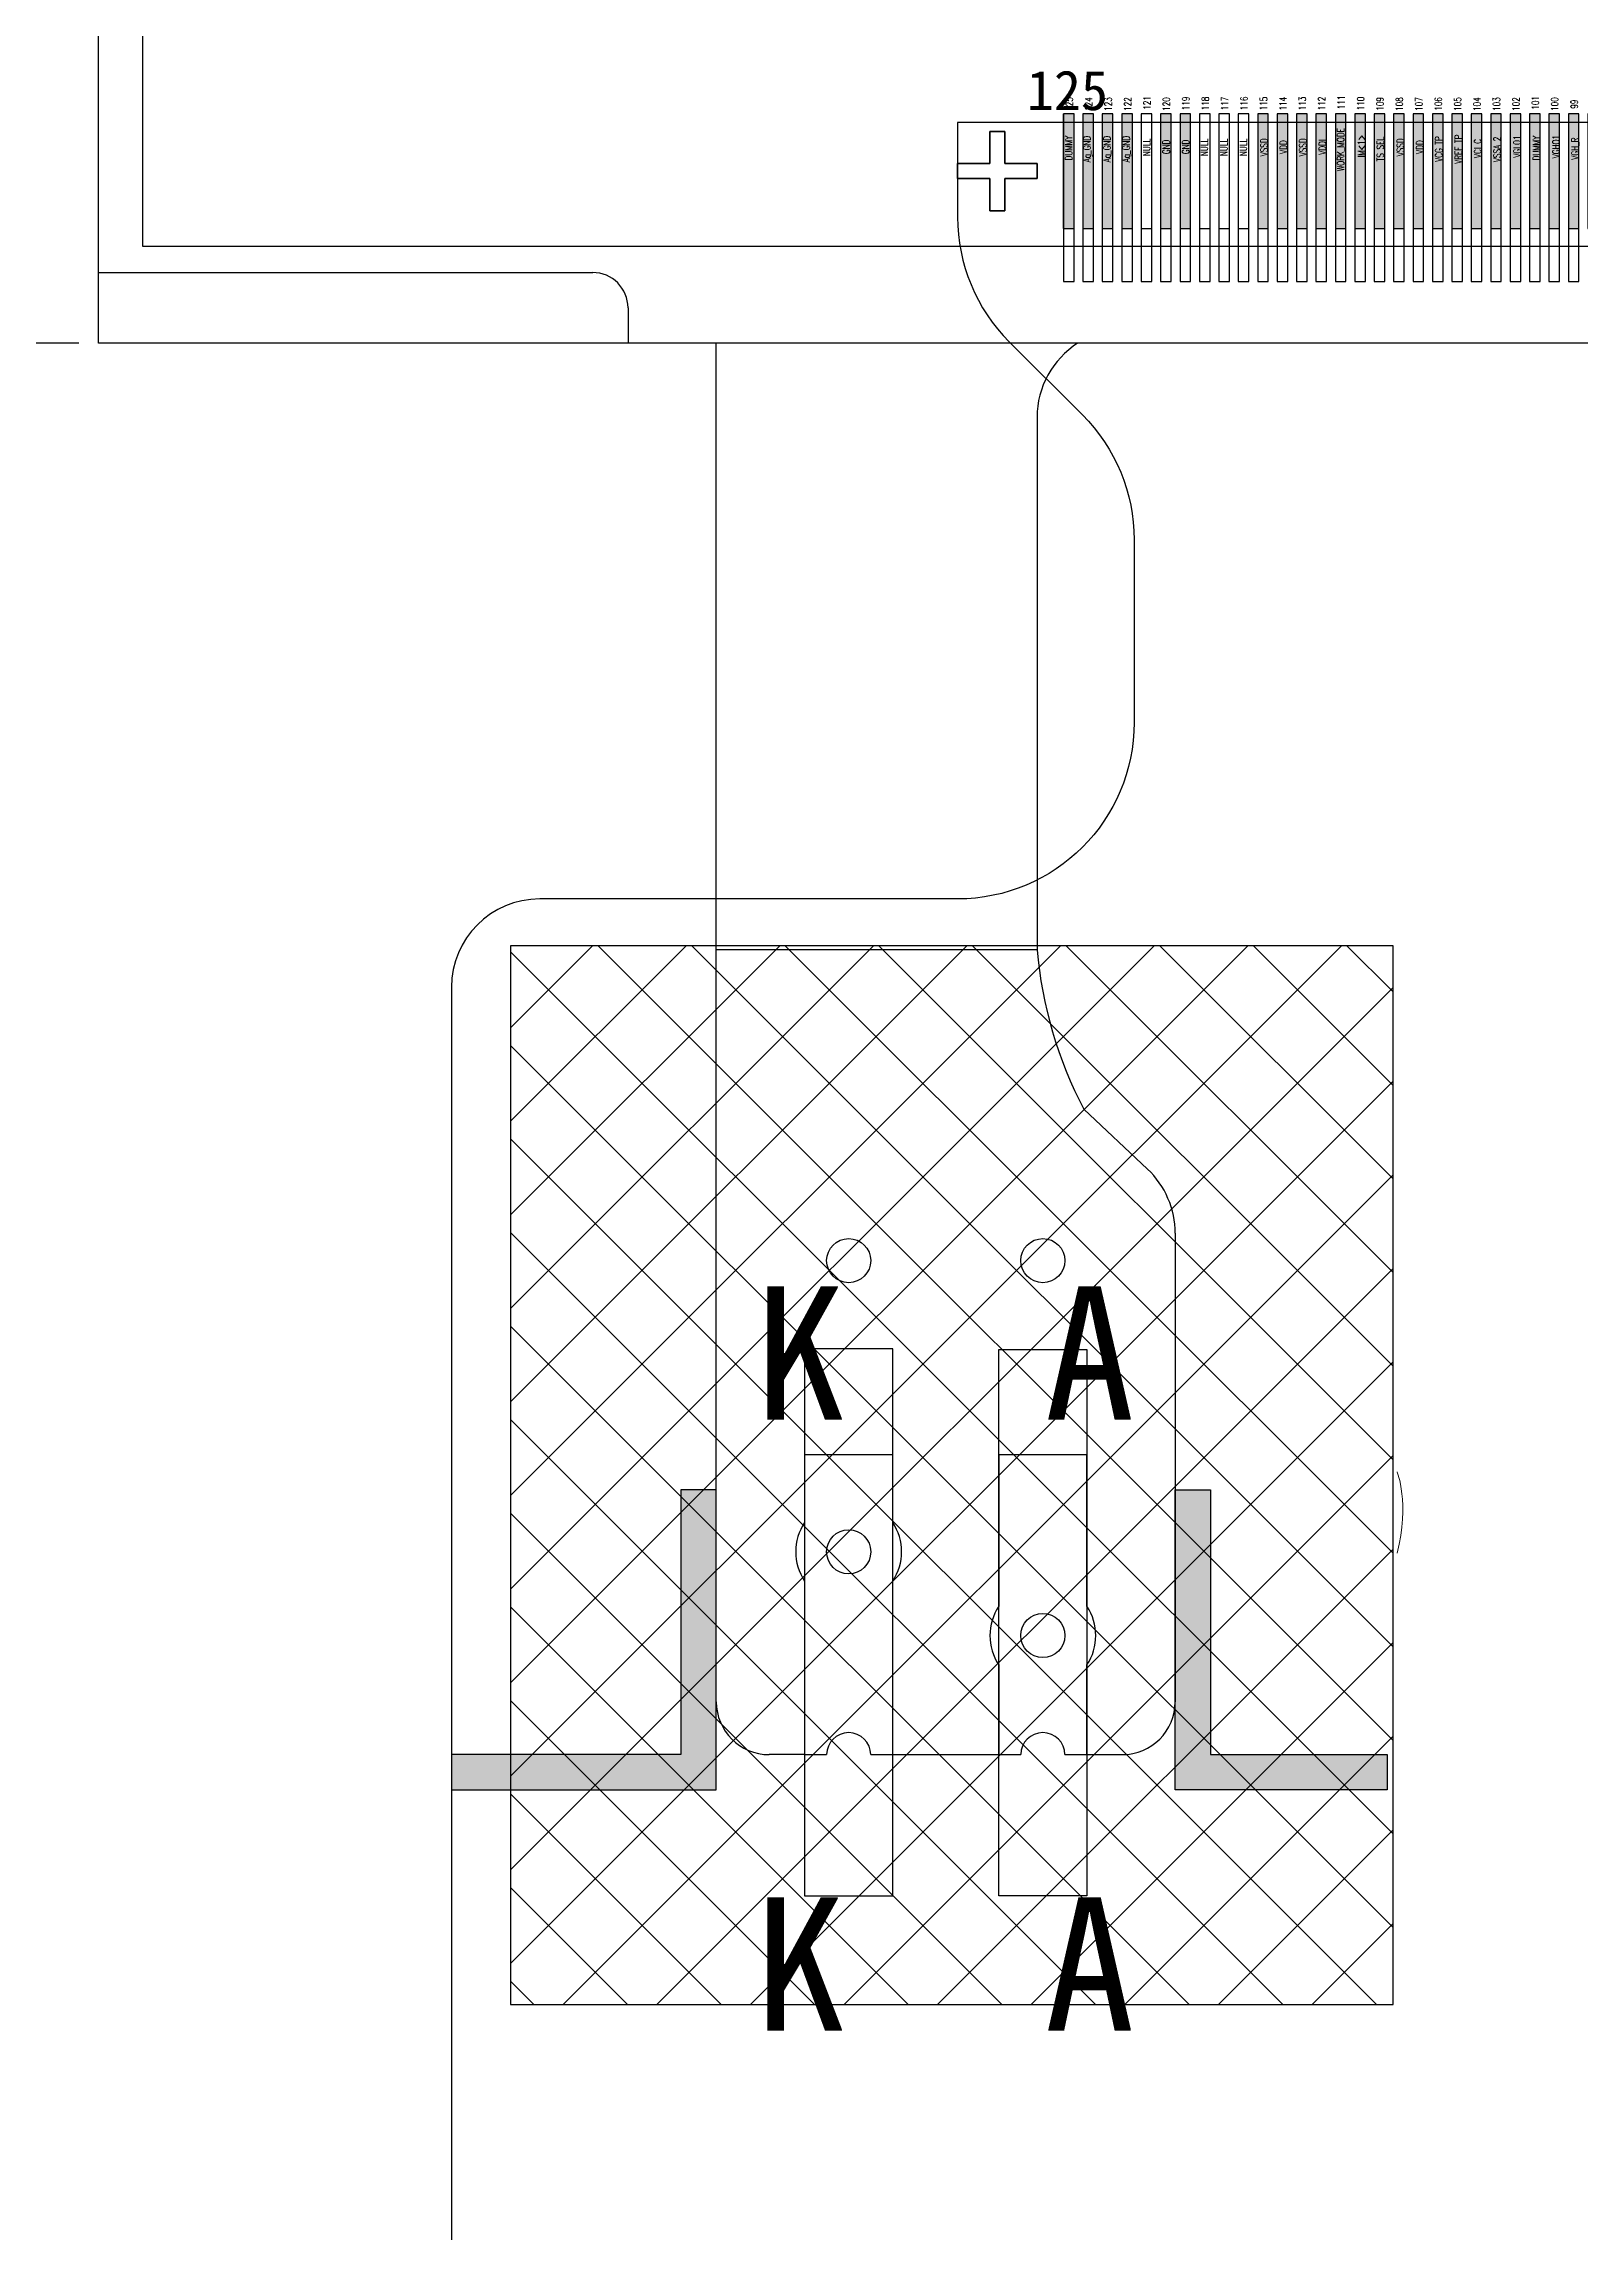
# Model space of a CAD drawing. Header units: millimetres. Extents: x -1946 to -1567, y 579 to 849.
# Drawn here: x -1844.56 to -1835.85, y 685.75 to 698.16 of the extents above; entities that cross this region are included whole.
import ezdxf

# ---------------------------------------------------------------- set-up
doc = ezdxf.new("R2010")
doc.units = ezdxf.units.MM
doc.header["$LTSCALE"] = 16.335
doc.header["$PDMODE"] = 3
doc.header["$PDSIZE"] = 0.3125
doc.layers.get('0').update_dxf_attribs({"linetype": 'CONTINUOUS'})
doc.layers.get('Defpoints').update_dxf_attribs({"linetype": 'CONTINUOUS'})
for name, color, linetype in [('COVER', 152, 'CONTINUOUS'), ('FPC1', 30, 'CONTINUOUS'), ('L122.drawing', 7, 'CONTINUOUS'), ('layer 1', 7, 'CONTINUOUS'), ('TFT_line.drawing', 2, 'CONTINUOUS'), ('胶框', 7, 'CONTINUOUS')]:
    doc.layers.add(name, color=color, linetype=linetype)
doc.styles.add('C-E02$0$RT', font='ROMANT.SHX')
doc.styles.get("Standard").update_dxf_attribs({"font": 'txt', "width": 0.8})
doc.styles.add('W0$254', font='simplex', dxfattribs={"width": 0.75})
doc.styles.add('宋体', font='SimSun.ttf')
doc.styles.add('宝明', font='simhei.ttf')
doc.dimstyles.get("Standard").update_dxf_attribs({"dimtxt": 2, "dimasz": 0.1875, "dimexe": 0.18, "dimexo": 0.0625, "dimgap": 0.09, "dimtad": 0, "dimtih": 1, "dimtoh": 1, "dimdsep": 46, "dimtxsty": 'Standard', "dimcen": 0.09, "dimadec": 0, "dimazin": 0, "dimtp": 0.05, "dimtm": 0.05, "dimtfac": 1, "dimtofl": 0, "dimtmove": 0, "dimatfit": 3, "dimfxl": 1, "dimtolj": 1, "dimarcsym": 0})
doc.dimstyles.new('STANDARD 03$0', dxfattribs={"dimscale": 0, "dimtxt": 1.5, "dimasz": 1.3, "dimexe": 0.8, "dimexo": 0.5, "dimgap": 0.5, "dimtad": 1, "dimzin": 0, "dimdsep": 46, "dimtxsty": 'C-E02$0$RT', "dimcen": 1, "dimclrd": 3, "dimclre": 3, "dimclrt": 3, "dimadec": 0, "dimazin": 0, "dimtfac": 1, "dimtmove": 0, "dimatfit": 3, "dimfxl": 1, "dimtolj": 1, "dimtzin": 0, "dimlwd": -1, "dimarcsym": 0})

# ---------------------------------------------------------------- blocks, each defined once
blk = doc.blocks.new('*D17')
at = {"layer": 'COVER', "color": 3, "linetype": 'Continuous', "lineweight": 9, "transparency": 16777216}
for p, q in [((-1843.848, 696.461), (-1808.087, 696.461)), ((-1808.487, 694.861), (-1808.487, 662.411)), ((-1837.581, 660.811), (-1808.087, 660.811))]:
    blk.add_line(p, q, dxfattribs=at)
at = {"layer": 'COVER', "color": 3, "linetype": 'Continuous', "transparency": 16777216}
for points in [[(-1808.754, 694.861), (-1808.22, 694.861), (-1808.487, 696.461)], [(-1808.754, 662.411), (-1808.22, 662.411), (-1808.487, 660.811)]]:
    blk.add_solid(points, dxfattribs=at)
at = {"layer": 'Defpoints', "color": 0, "linetype": 'Continuous', "transparency": 16777216}
for p in [(-1844.247, 696.461), (-1837.98, 660.811), (-1808.487, 660.811)]:
    blk.add_point(p, dxfattribs=at)
at = {"layer": 'COVER', "color": 3, "linetype": 'Continuous', "lineweight": 0, "transparency": 16777216, "insert": (-1809.937, 678.636), "char_height": 2, "attachment_point": 5, "rotation": 90, "style": '宝明'}
blk.add_mtext('\\A1;35.65%%P0.5', dxfattribs=at)
blk = doc.blocks.new('fpc_bump')
at = {"linetype": 'Continuous'}
h = blk.add_hatch(dxfattribs=at)
h.set_pattern_fill('DOTS', color=3, scale=0.1)
h.set_pattern_definition([(0, (0, 0), (0.003125, 0.00625), [0, -0.00625])])
h.paths.add_polyline_path([(0, 0), (0.06, 0), (0.06, 0.65), (0, 0.65)])
at = {"layer": 'TFT_line.drawing', "color": 3}
blk.add_lwpolyline([(0, 0), (0.06, 0), (0.06, 0.65), (0, 0.65), (0, 0)], close=True, dxfattribs=at)
blk = doc.blocks.new('_Closed')
at = {"color": 0, "linetype": 'ByBlock', "lineweight": -2}
for p, q in [((-1, 0.166667), (0, 0)), ((-1, 0.166667), (-1, -0.166667)), ((0, 0), (-1, -0.166667)), ((0, 0), (-1, 0))]:
    blk.add_line(p, q, dxfattribs=at)
blk = doc.blocks.new('*D18')
at = {"color": 0, "lineweight": -2, "transparency": 16777216}
for p, q in [((-1844.454, 700.711), (-1856.023, 700.711)), ((-1850.677, 700.523), (-1850.677, 699.676)), ((-1850.677, 696.648), (-1850.677, 697.496)), ((-1844.358, 696.461), (-1856.023, 696.461))]:
    blk.add_line(p, q, dxfattribs=at)
at = {"layer": 'Defpoints', "color": 0, "transparency": 16777216}
for p in [(-1850.677, 700.711), (-1842.598, 700.711), (-1842.502, 696.461)]:
    blk.add_point(p, dxfattribs=at)
at = {"color": 0, "lineweight": -2, "transparency": 16777216, "xscale": 0.1875, "yscale": 0.1875, "zscale": 0.1875}
for p, rotation in [((-1850.677, 700.711), 90), ((-1850.677, 696.461), 270)]:
    blk.add_blockref('_Closed', p, dxfattribs=dict(at, rotation=rotation))
at = {"color": 0, "transparency": 16777216, "insert": (-1850.677, 698.586), "char_height": 2, "attachment_point": 5}
blk.add_mtext('\\A1;4.2500', dxfattribs=at)

msp = doc.modelspace()

# ---------------------------------------------------------------- hatches: boundary and pattern name
h = msp.add_hatch()
h.set_pattern_fill('ANSI37', color=2, scale=3)
h.set_pattern_definition([(45, (-3952.9422, 513.544), (-0.26516504, 0.26516504), []), (135, (-3952.9422, 513.544), (-0.26516504, -0.26516504), [])])
h.paths.add_polyline_path([(-1841.91304, 687.04529), (-1836.91304, 687.04529), (-1836.91304, 693.04529), (-1841.91304, 693.04529)])
h = msp.add_hatch(color=256)
h.dxf.hatch_style = 1
h.paths.add_polyline_path([(-1838.14739, 688.26051), (-1836.94739, 688.26051), (-1836.94739, 688.46051), (-1837.94739, 688.46051), (-1837.94739, 689.96051), (-1838.14739, 689.96051)])
h.paths.add_polyline_path([(-1840.74739, 688.26051), (-1840.74739, 689.96051), (-1840.94739, 689.96051), (-1840.94739, 688.46051), (-1842.24739, 688.46051), (-1842.24739, 688.26051)])

# ---------------------------------------------------------------- linework, layer by layer
at = {"color": 1}
for p, q in [((-1843.99739, 774.62251), (-1843.99739, 697.01051)), ((-1843.99739, 697.01051), (-1819.86339, 697.01051))]:
    msp.add_line(p, q, dxfattribs=at)
at = {"color": 30, "linetype": 'Continuous'}
msp.add_line((-1838.93046, 693.02237), (-1840.74739, 693.02237), dxfattribs=at)
msp.add_lwpolyline([(-1821.61339, 678.31051), (-1821.61339, 692.81051, 0.41421356), (-1822.11339, 693.31051), (-1824.48039, 693.31051, -0.41421356), (-1825.48039, 694.31051), (-1825.48039, 695.34629, -0.19891237), (-1825.18749, 696.0534), (-1824.77328, 696.46761, 0.19891237), (-1824.48039, 697.17472), (-1824.48039, 697.71051), (-1839.38039, 697.71051), (-1839.38039, 697.17472, 0.19891237), (-1839.08749, 696.46761), (-1838.67328, 696.0534, -0.19891237), (-1838.38039, 695.34629), (-1838.38039, 694.31051, -0.41421356), (-1839.38039, 693.31051), (-1841.74739, 693.31051, 0.41421356), (-1842.24739, 692.81051), (-1842.24739, 678.31051, 0.41421356)], format="xyb", dxfattribs=at)
at = {"color": 6, "linetype": 'Continuous'}
for points in [[(-1838.78039, 697.11051), (-1838.72039, 697.11051), (-1838.72039, 697.76051), (-1838.78039, 697.76051)], [(-1838.67039, 697.11051), (-1838.61039, 697.11051), (-1838.61039, 697.76051), (-1838.67039, 697.76051)], [(-1838.56039, 697.11051), (-1838.50039, 697.11051), (-1838.50039, 697.76051), (-1838.56039, 697.76051)], [(-1838.45039, 697.11051), (-1838.39039, 697.11051), (-1838.39039, 697.76051), (-1838.45039, 697.76051)], [(-1838.34039, 697.11051), (-1838.28039, 697.11051), (-1838.28039, 697.76051), (-1838.34039, 697.76051)], [(-1838.23039, 697.11051), (-1838.17039, 697.11051), (-1838.17039, 697.76051), (-1838.23039, 697.76051)], [(-1838.12039, 697.11051), (-1838.06039, 697.11051), (-1838.06039, 697.76051), (-1838.12039, 697.76051)], [(-1838.01039, 697.11051), (-1837.95039, 697.11051), (-1837.95039, 697.76051), (-1838.01039, 697.76051)], [(-1837.90039, 697.11051), (-1837.84039, 697.11051), (-1837.84039, 697.76051), (-1837.90039, 697.76051)], [(-1837.79039, 697.11051), (-1837.73039, 697.11051), (-1837.73039, 697.76051), (-1837.79039, 697.76051)], [(-1837.68039, 697.11051), (-1837.62039, 697.11051), (-1837.62039, 697.76051), (-1837.68039, 697.76051)], [(-1837.57039, 697.11051), (-1837.51039, 697.11051), (-1837.51039, 697.76051), (-1837.57039, 697.76051)], [(-1837.46039, 697.11051), (-1837.40039, 697.11051), (-1837.40039, 697.76051), (-1837.46039, 697.76051)], [(-1837.35039, 697.11051), (-1837.29039, 697.11051), (-1837.29039, 697.76051), (-1837.35039, 697.76051)], [(-1837.24039, 697.11051), (-1837.18039, 697.11051), (-1837.18039, 697.76051), (-1837.24039, 697.76051)], [(-1837.13039, 697.11051), (-1837.07039, 697.11051), (-1837.07039, 697.76051), (-1837.13039, 697.76051)], [(-1837.02039, 697.11051), (-1836.96039, 697.11051), (-1836.96039, 697.76051), (-1837.02039, 697.76051)], [(-1836.91039, 697.11051), (-1836.85039, 697.11051), (-1836.85039, 697.76051), (-1836.91039, 697.76051)], [(-1836.80039, 697.11051), (-1836.74039, 697.11051), (-1836.74039, 697.76051), (-1836.80039, 697.76051)], [(-1836.69039, 697.11051), (-1836.63039, 697.11051), (-1836.63039, 697.76051), (-1836.69039, 697.76051)], [(-1836.58039, 697.11051), (-1836.52039, 697.11051), (-1836.52039, 697.76051), (-1836.58039, 697.76051)], [(-1836.47039, 697.11051), (-1836.41039, 697.11051), (-1836.41039, 697.76051), (-1836.47039, 697.76051)], [(-1836.36039, 697.11051), (-1836.30039, 697.11051), (-1836.30039, 697.76051), (-1836.36039, 697.76051)], [(-1836.25039, 697.11051), (-1836.19039, 697.11051), (-1836.19039, 697.76051), (-1836.25039, 697.76051)], [(-1836.14039, 697.11051), (-1836.08039, 697.11051), (-1836.08039, 697.76051), (-1836.14039, 697.76051)], [(-1836.03039, 697.11051), (-1835.97039, 697.11051), (-1835.97039, 697.76051), (-1836.03039, 697.76051)], [(-1835.92039, 697.11051), (-1835.86039, 697.11051), (-1835.86039, 697.76051), (-1835.92039, 697.76051)], [(-1839.38039, 697.47801), (-1839.19789, 697.47801), (-1839.19789, 697.66051), (-1839.11289, 697.66051), (-1839.11289, 697.47801), (-1838.93039, 697.47801), (-1838.93039, 697.39301), (-1839.11289, 697.39301), (-1839.11289, 697.21051), (-1839.19789, 697.21051), (-1839.19789, 697.39301), (-1839.38039, 697.39301)]]:
    msp.add_lwpolyline(points, close=True, dxfattribs=at)
at = {"color": 1}
for points in [[(-1838.78039, 696.81051), (-1838.72039, 696.81051), (-1838.72039, 697.71051), (-1838.78039, 697.71051)], [(-1838.67039, 696.81051), (-1838.61039, 696.81051), (-1838.61039, 697.71051), (-1838.67039, 697.71051)], [(-1838.56039, 696.81051), (-1838.50039, 696.81051), (-1838.50039, 697.71051), (-1838.56039, 697.71051)], [(-1838.45039, 696.81051), (-1838.39039, 696.81051), (-1838.39039, 697.71051), (-1838.45039, 697.71051)], [(-1838.34039, 696.81051), (-1838.28039, 696.81051), (-1838.28039, 697.71051), (-1838.34039, 697.71051)], [(-1838.23039, 696.81051), (-1838.17039, 696.81051), (-1838.17039, 697.71051), (-1838.23039, 697.71051)], [(-1838.12039, 696.81051), (-1838.06039, 696.81051), (-1838.06039, 697.71051), (-1838.12039, 697.71051)], [(-1838.01039, 696.81051), (-1837.95039, 696.81051), (-1837.95039, 697.71051), (-1838.01039, 697.71051)], [(-1837.90039, 696.81051), (-1837.84039, 696.81051), (-1837.84039, 697.71051), (-1837.90039, 697.71051)], [(-1837.79039, 696.81051), (-1837.73039, 696.81051), (-1837.73039, 697.71051), (-1837.79039, 697.71051)], [(-1837.68039, 696.81051), (-1837.62039, 696.81051), (-1837.62039, 697.71051), (-1837.68039, 697.71051)], [(-1837.57039, 696.81051), (-1837.51039, 696.81051), (-1837.51039, 697.71051), (-1837.57039, 697.71051)], [(-1837.46039, 696.81051), (-1837.40039, 696.81051), (-1837.40039, 697.71051), (-1837.46039, 697.71051)], [(-1837.35039, 696.81051), (-1837.29039, 696.81051), (-1837.29039, 697.71051), (-1837.35039, 697.71051)], [(-1837.24039, 696.81051), (-1837.18039, 696.81051), (-1837.18039, 697.71051), (-1837.24039, 697.71051)], [(-1837.13039, 696.81051), (-1837.07039, 696.81051), (-1837.07039, 697.71051), (-1837.13039, 697.71051)], [(-1837.02039, 696.81051), (-1836.96039, 696.81051), (-1836.96039, 697.71051), (-1837.02039, 697.71051)], [(-1836.91039, 696.81051), (-1836.85039, 696.81051), (-1836.85039, 697.71051), (-1836.91039, 697.71051)], [(-1836.80039, 696.81051), (-1836.74039, 696.81051), (-1836.74039, 697.71051), (-1836.80039, 697.71051)], [(-1836.69039, 696.81051), (-1836.63039, 696.81051), (-1836.63039, 697.71051), (-1836.69039, 697.71051)], [(-1836.58039, 696.81051), (-1836.52039, 696.81051), (-1836.52039, 697.71051), (-1836.58039, 697.71051)], [(-1836.47039, 696.81051), (-1836.41039, 696.81051), (-1836.41039, 697.71051), (-1836.47039, 697.71051)], [(-1836.36039, 696.81051), (-1836.30039, 696.81051), (-1836.30039, 697.71051), (-1836.36039, 697.71051)], [(-1836.25039, 696.81051), (-1836.19039, 696.81051), (-1836.19039, 697.71051), (-1836.25039, 697.71051)], [(-1836.14039, 696.81051), (-1836.08039, 696.81051), (-1836.08039, 697.71051), (-1836.14039, 697.71051)], [(-1836.03039, 696.81051), (-1835.97039, 696.81051), (-1835.97039, 697.71051), (-1836.03039, 697.71051)], [(-1835.92039, 696.81051), (-1835.86039, 696.81051), (-1835.86039, 697.71051), (-1835.92039, 697.71051)], [(-1839.11289, 697.21051), (-1839.11289, 697.39301), (-1838.93039, 697.39301), (-1838.93039, 697.47801), (-1839.11289, 697.47801), (-1839.11289, 697.66051), (-1839.19789, 697.66051), (-1839.19789, 697.47801), (-1839.38039, 697.47801), (-1839.38039, 697.39301), (-1839.19789, 697.39301), (-1839.19789, 697.21051)]]:
    msp.add_lwpolyline(points, close=True, dxfattribs=at)
at = {"color": 6, "linetype": 'Continuous'}
msp.add_lwpolyline([(-1839.38039, 697.47801), (-1839.19789, 697.47801)], dxfattribs=at)
at = {"color": 2}
msp.add_lwpolyline([(-1841.91304, 687.04529), (-1836.91304, 687.04529), (-1836.91304, 693.04529), (-1841.91304, 693.04529)], close=True, dxfattribs=at)
at = {"color": 30, "linetype": 'Continuous'}
for points in [[(-1840.24739, 687.66051), (-1839.74739, 687.66051), (-1839.74739, 690.76051), (-1840.24739, 690.76051)], [(-1839.14739, 690.75731), (-1838.64739, 690.75731), (-1838.64739, 687.66051), (-1839.14739, 687.66051)]]:
    msp.add_lwpolyline(points, close=True, dxfattribs=at)
for points in [[(-1840.74739, 689.96051), (-1840.94739, 689.96051), (-1840.94739, 688.46051), (-1842.24739, 688.46051), (-1842.24739, 688.26051), (-1840.74739, 688.26051)], [(-1836.94739, 688.26051), (-1838.14739, 688.26051), (-1838.14739, 689.96051), (-1837.94739, 689.96051), (-1837.94739, 688.46051), (-1836.94739, 688.46051)]]:
    msp.add_lwpolyline(points, close=True)
at = {"layer": 'FPC1', "linetype": 'Continuous'}
for p, q in [((-1838.14739, 691.4152), (-1838.14739, 688.76051)), ((-1838.14739, 691.4152), (-1838.14739, 688.76051)), ((-1840.74739, 688.76051), (-1840.74739, 688.76051)), ((-1840.24739, 688.46051), (-1840.44739, 688.46051)), ((-1840.24739, 688.46051), (-1840.44739, 688.46051)), ((-1839.74739, 688.46051), (-1839.14739, 688.46051)), ((-1839.74739, 688.46051), (-1839.14739, 688.46051)), ((-1838.64739, 688.46051), (-1838.44739, 688.46051)), ((-1838.64739, 688.46051), (-1838.44739, 688.46051))]:
    msp.add_line(p, q, dxfattribs=at)
at = {"layer": 'FPC1'}
msp.add_lwpolyline([(-1840.74739, 688.76051), (-1840.74739, 696.46051)], dxfattribs=at)
msp.add_lwpolyline([(-1838.7002, 696.46051, 0.25378628), (-1838.93046, 696.04051), (-1838.93046, 693.02237)], format="xyb", dxfattribs=at)
at = {"layer": 'FPC1', "linetype": 'Continuous'}
msp.add_lwpolyline([(-1838.93046, 693.02237, 0.09835984), (-1838.66558, 692.11899)], format="xyb", dxfattribs=at)
msp.add_lwpolyline([(-1838.66558, 692.11899), (-1838.30468, 691.77928)], close=True, dxfattribs=at)
at = {"layer": 'FPC1', "lineweight": 0, "const_width": 0.000508}
for points in [[(-1840.29764, 691.11734, 1), (-1840.29713, 691.11734, 1)], [(-1840.29764, 691.11734, 1), (-1840.29713, 691.11734, 1)], [(-1838.59764, 691.11734, 1), (-1838.59713, 691.11734, 1)], [(-1838.59764, 691.11734, 1), (-1838.59713, 691.11734, 1)]]:
    msp.add_lwpolyline(points, format="xyb", close=True, dxfattribs=at)
at = {"layer": 'FPC1', "linetype": 'Continuous'}
for points in [[(-1839.74739, 689.77634), (-1839.74739, 690.16051), (-1840.24739, 690.16051), (-1840.24739, 689.77634)], [(-1838.64739, 689.30134), (-1838.64739, 690.16051), (-1839.14739, 690.16051), (-1839.14739, 689.30134)], [(-1840.24739, 689.44468), (-1840.24739, 688.46051), (-1840.12239, 688.46051)], [(-1839.87239, 688.46051), (-1839.74739, 688.46051), (-1839.74739, 689.44468)], [(-1839.14739, 688.96968), (-1839.14739, 688.46051), (-1839.02239, 688.46051)], [(-1838.77239, 688.46051), (-1838.64739, 688.46051), (-1838.64739, 688.96968)]]:
    msp.add_lwpolyline(points, dxfattribs=at)
for centre in [(-1839.99739, 691.26051), (-1839.99739, 691.26051), (-1838.89739, 691.26051), (-1838.89739, 691.26051), (-1839.99739, 689.61051), (-1838.89739, 689.13551)]:
    msp.add_circle(centre, 0.125, dxfattribs=at)
for centre, radius, start, end in [((-1838.64739, 691.4152), 0.5, 0, 46.732179), ((-1838.64739, 691.4152), 0.5, 0, 46.732179), ((-1839.99739, 689.61051), 0.3, 146.44269, 213.55731), ((-1839.99739, 689.61051), 0.3, 326.44269, 33.55731), ((-1838.89739, 689.13551), 0.3, 146.44269, 213.55731), ((-1838.89739, 689.13551), 0.3, 326.44269, 33.55731), ((-1840.44739, 688.76051), 0.3, 180, 270), ((-1840.44739, 688.76051), 0.3, 180, 270), ((-1838.44739, 688.76051), 0.3, 270, 0), ((-1838.44739, 688.76051), 0.3, 270, 0), ((-1839.99739, 688.46051), 0.125, 0, 180), ((-1838.89739, 688.46051), 0.125, 0, 180)]:
    msp.add_arc(centre, radius, start, end, dxfattribs=at)
at = {"layer": 'layer 1', "lineweight": 9}
msp.add_open_spline([(-1836.89099, 690.06361), (-1836.89099, 690.06361), (-1836.81619, 689.88711), (-1836.89099, 689.60171)], degree=3, dxfattribs=at)
at = {"layer": 'TFT_line.drawing', "color": 3}
for p, q in [((-1838.78039, 697.11051), (-1838.78039, 697.76051)), ((-1838.28039, 697.76051), (-1838.34039, 697.76051)), ((-1838.34039, 697.76051), (-1838.34039, 697.11051)), ((-1838.28039, 697.11051), (-1838.28039, 697.76051)), ((-1837.95039, 697.76051), (-1838.01039, 697.76051)), ((-1838.01039, 697.76051), (-1838.01039, 697.11051)), ((-1837.95039, 697.11051), (-1837.95039, 697.76051)), ((-1837.84039, 697.76051), (-1837.90039, 697.76051)), ((-1837.90039, 697.76051), (-1837.90039, 697.11051)), ((-1837.84039, 697.11051), (-1837.84039, 697.76051)), ((-1837.73039, 697.76051), (-1837.79039, 697.76051)), ((-1837.79039, 697.76051), (-1837.79039, 697.11051)), ((-1837.73039, 697.11051), (-1837.73039, 697.76051)), ((-1839.11289, 697.66051), (-1839.19789, 697.66051)), ((-1839.19789, 697.66051), (-1839.19789, 697.47801)), ((-1839.11289, 697.47801), (-1839.11289, 697.66051)), ((-1839.19789, 697.47801), (-1839.38039, 697.47801)), ((-1839.38039, 697.47801), (-1839.38039, 697.39301)), ((-1838.93039, 697.47801), (-1839.11289, 697.47801)), ((-1838.93039, 697.39301), (-1838.93039, 697.47801)), ((-1838.93039, 697.47801), (-1838.93039, 697.47801)), ((-1839.38039, 697.39301), (-1839.19789, 697.39301)), ((-1839.19789, 697.39301), (-1839.19789, 697.21051)), ((-1839.11289, 697.21051), (-1839.11289, 697.39301)), ((-1839.11289, 697.39301), (-1838.93039, 697.39301)), ((-1839.19789, 697.21051), (-1839.11289, 697.21051)), ((-1838.34039, 697.11051), (-1838.28039, 697.11051)), ((-1838.34039, 697.11051), (-1838.34039, 697.11051)), ((-1838.01039, 697.11051), (-1837.95039, 697.11051)), ((-1838.01039, 697.11051), (-1838.01039, 697.11051)), ((-1837.90039, 697.11051), (-1837.84039, 697.11051)), ((-1837.90039, 697.11051), (-1837.90039, 697.11051)), ((-1837.79039, 697.11051), (-1837.73039, 697.11051)), ((-1837.79039, 697.11051), (-1837.79039, 697.11051)), ((-1843.99739, 697.01051), (-1843.99739, 697.01051))]:
    msp.add_line(p, q, dxfattribs=at)
at = {"layer": '胶框'}
for p, q in [((-1844.24739, 696.86051), (-1841.44739, 696.86051)), ((-1841.24739, 696.66051), (-1841.24739, 696.46051))]:
    msp.add_line(p, q, dxfattribs=at)
msp.add_lwpolyline([(-1819.61339, 700.01051), (-1819.61339, 696.46051), (-1844.24739, 696.46051), (-1844.24739, 700.01051)], dxfattribs=at)
msp.add_arc((-1841.44739, 696.66051), 0.2, 0, 90, dxfattribs=at)

# ---------------------------------------------------------------- block references
at = {"row_count": 1, "column_spacing": 0.11}
for p, column_count, row_spacing in [((-1838.78039, 697.11051), 4, 0.601), ((-1838.23039, 697.11051), 2, 1.0505), ((-1837.68039, 697.11051), 105, 0.601)]:
    msp.add_blockref('fpc_bump', p, dxfattribs=dict(at, column_count=column_count, row_spacing=row_spacing))

# ---------------------------------------------------------------- texts
at = {"color": 4, "style": '宋体'}
for s, height, p in [('125', 0.225, (-1838.98768, 697.78121)), ('K', 0.75, (-1840.52877, 686.90215)), ('A', 0.75, (-1838.88773, 686.90215))]:
    msp.add_text(s, height=height, dxfattribs=at).set_placement(p)
at = {"color": 3, "style": '宋体'}
for s, p in [('K', (-1840.52877, 686.89715)), ('A', (-1838.88773, 686.89715))]:
    msp.add_text(s, height=0.75, dxfattribs=at).set_placement(p)
at = {"color": 27, "style": '宋体'}
for s, p in [('K', (-1840.52877, 686.89715)), ('A', (-1838.88773, 686.89715))]:
    msp.add_text(s, height=0.75, dxfattribs=at).set_placement(p)
at = {"layer": 'FPC1', "color": 0, "style": '宋体'}
for s, p in [('K', (-1840.52877, 690.36398)), ('A', (-1838.88773, 690.36398))]:
    msp.add_text(s, height=0.75, dxfattribs=at).set_placement(p)
at = {"layer": 'FPC1', "style": '宋体'}
for s, p in [('K', (-1840.52877, 690.35898)), ('K', (-1840.52877, 690.35898)), ('A', (-1838.88773, 690.35898)), ('A', (-1838.88773, 690.35898))]:
    msp.add_text(s, height=0.75, dxfattribs=at).set_placement(p)
at = {"layer": 'L122.drawing', "linetype": 'Continuous', "style": 'W0$254', "width": 0.75}
for s, p in [('125', (-1838.72729, 697.77703)), ('124', (-1838.61729, 697.77632)), ('123', (-1838.50729, 697.77703)), ('122', (-1838.39729, 697.77703)), ('121', (-1838.28729, 697.78346)), ('120', (-1838.17729, 697.77703)), ('119', (-1838.06729, 697.78061)), ('118', (-1837.95729, 697.77989)), ('117', (-1837.84729, 697.77989)), ('116', (-1837.73729, 697.78061)), ('115', (-1837.62729, 697.77989)), ('114', (-1837.51729, 697.77918)), ('113', (-1837.40729, 697.77989)), ('112', (-1837.29729, 697.77989)), ('111', (-1837.18729, 697.78632)), ('110', (-1837.07729, 697.77989)), ('109', (-1836.96729, 697.77775)), ('108', (-1836.85729, 697.77703)), ('107', (-1836.74729, 697.77703)), ('106', (-1836.63729, 697.77775)), ('105', (-1836.52729, 697.77703)), ('104', (-1836.41729, 697.77632)), ('103', (-1836.30729, 697.77703)), ('102', (-1836.19729, 697.77703)), ('101', (-1836.08729, 697.78346)), ('100', (-1835.97729, 697.77703)), ('99', (-1835.86729, 697.78918)), ('DUMMY', (-1838.73149, 697.49569)), ('Ag_GND', (-1838.62705, 697.485)), ('Ag_GND', (-1838.51444, 697.485)), ('Ag_GND', (-1838.40528, 697.485)), ('NULL', (-1838.28924, 697.52)), ('GND', (-1838.17862, 697.53142)), ('GND', (-1838.06862, 697.53142)), ('NULL', (-1837.96204, 697.52)), ('NULL', (-1837.85204, 697.52)), ('NULL', (-1837.74204, 697.52)), ('VSSD', (-1837.62509, 697.51928)), ('VDD', (-1837.51478, 697.53285)), ('VSSD', (-1837.40447, 697.51928)), ('VDDI', (-1837.29416, 697.52785)), ('WORK_MODE', (-1837.18975, 697.435)), ('IM<1>', (-1837.07355, 697.51214)), ('TS_SEL', (-1836.96514, 697.49142)), ('VSSD', (-1836.85293, 697.51928)), ('VDD', (-1836.74262, 697.53285)), ('VCG_TP', (-1836.63421, 697.48785)), ('VREF_TP', (-1836.52421, 697.47642)), ('VCI_C', (-1836.41421, 697.50928)), ('VSSA_2', (-1836.3039, 697.48642)), ('VGLO1', (-1836.19169, 697.51142)), ('DUMMY', (-1836.08138, 697.49571)), ('VGHO1', (-1835.97107, 697.50785)), ('VGH_R', (-1835.86266, 697.5))]:
    msp.add_text(s, height=0.04, rotation=90, dxfattribs=at).set_placement(p)

# ---------------------------------------------------------------- dimensions: what is measured, and where the dimension line sits
at = {"color": 1}
dim = msp.add_linear_dim(base=(-1850.67718, 700.71051), p1=(-1842.50212, 696.46051), p2=(-1842.59759, 700.71051), angle=90, dimstyle='Standard', override={"dimexe": 5.346, "dimexo": 1.85625, "dimdec": 4, "dimzin": 0, "dimblk": 'Closed', "dimcen": 2.673, "dimtp": 0, "dimtm": 0, "dimtdec": 4, "dimfxl": 0.8, "dimtzin": 0}, dxfattribs=at)
dim.commit()
dim.dimension.update_dxf_attribs({"geometry": '*D18', "text_midpoint": (-1850.67718, 698.58551)})
at = {"layer": 'COVER', "linetype": 'Continuous', "lineweight": 0}
dim = msp.add_linear_dim(base=(-1808.48687, 660.81051), p1=(-1844.24739, 696.46051), p2=(-1837.98039, 660.81051), angle=90, text='<>%%P0.5', dimstyle='STANDARD 03$0', override={"dimscale": 1, "dimtxt": 2, "dimasz": 1.6, "dimexe": 0.3998, "dimexo": 0.3998, "dimgap": 0.3998, "dimtxsty": '宝明', "dimcen": 2, "dimfxl": 0.8, "dimlwd": 9, "dimlwe": 9}, dxfattribs=at)
dim.commit()
dim.dimension.update_dxf_attribs({"geometry": '*D17', "text_midpoint": (-1808.48687, 678.63551), "dimtype": 160})

doc.saveas('drawing.dxf')
